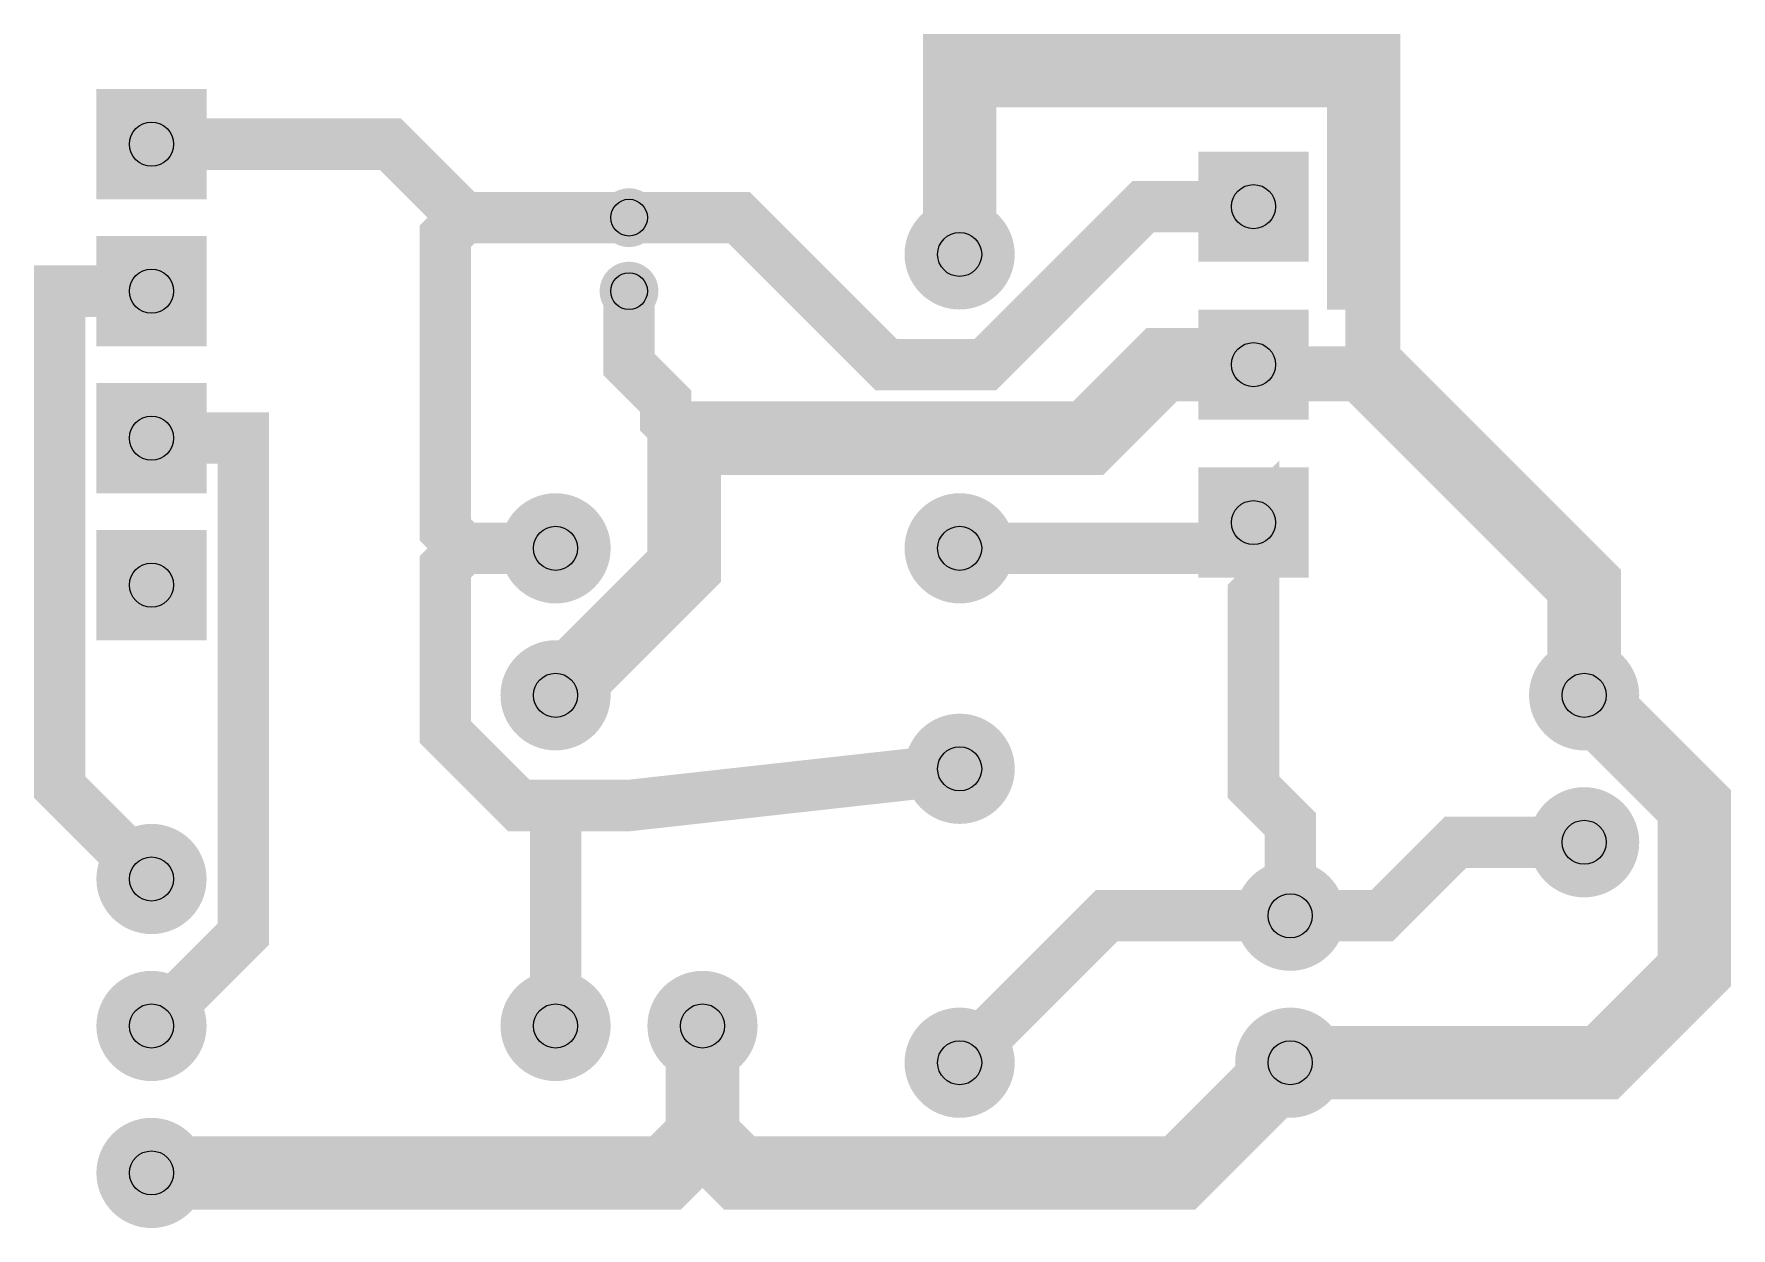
# Model space of a CAD drawing. Extents: x -1.14 to 1.18, y -0.8 to 0.83.
import ezdxf

# ---------------------------------------------------------------- set-up
doc = ezdxf.new("R2010")
doc.units = 0
doc.layers.get('0').update_dxf_attribs({"linetype": 'CONTINUOUS'})

# ---------------------------------------------------------------- blocks, each defined once
blk = doc.blocks.new('RPAD')
blk.add_trace([(-0.5, -0.5), (-0.5, 0.5), (0.5, -0.5), (0.5, 0.5)])
blk = doc.blocks.new('EPAD')
at = {"const_width": 0.5}
blk.add_lwpolyline([(-0.25, 0, 1), (0.25, 0, 1)], format="xyb", close=True, dxfattribs=at)

msp = doc.modelspace()

# ---------------------------------------------------------------- linework, layer by layer
for points, const_width in [([(0.65, 0.4), (0.675, 0.4), (0.675, 0.775), (0.125, 0.775), (0.125, 0.525)], 0.1), ([(-0.55, 0.575), (-0.65, 0.675), (-0.975, 0.675)], 0.07), ([(-0.325, 0.575), (-0.175, 0.575), (0.025, 0.375), (0.16, 0.375), (0.375, 0.59), (0.525, 0.59)], 0.07), ([(-0.55, 0.125), (-0.575, 0.15), (-0.575, 0.55), (-0.55, 0.575)], 0.07), ([(-0.325, 0.575), (-0.55, 0.575)], 0.07), ([(-0.975, 0.475), (-1.1, 0.475), (-1.1, -0.2), (-0.975, -0.325)], 0.07), ([(-0.25, 0.275), (-0.275, 0.3), (-0.275, 0.325), (-0.325, 0.375), (-0.325, 0.475)], 0.07), ([(0.525, 0.375), (0.65, 0.375), (0.65, 0.4)], 0.1), ([(0.975, -0.075), (0.975, 0.075), (0.65, 0.4)], 0.1), ([(0.525, 0.375), (0.4, 0.375), (0.3, 0.275), (-0.25, 0.275), (-0.25, 0.1), (-0.425, -0.075)], 0.1), ([(-0.975, 0.275), (-0.85, 0.275), (-0.85, -0.4), (-0.975, -0.525)], 0.07), ([(0.575, -0.375), (0.575, -0.25), (0.525, -0.2), (0.525, 0.16), (0.49, 0.125), (0.125, 0.125)], 0.07), ([(-0.425, -0.225), (-0.475, -0.225), (-0.575, -0.125), (-0.575, 0.1), (-0.55, 0.125)], 0.07), ([(-0.55, 0.125), (-0.425, 0.125)], 0.07), ([(0.575, -0.575), (1, -0.575), (1.125, -0.45), (1.125, -0.225), (0.975, -0.075)], 0.1), ([(-0.425, -0.225), (-0.325, -0.225), (0.125, -0.175)], 0.07), ([(-0.425, -0.225), (-0.425, -0.525)], 0.07), ([(0.575, -0.375), (0.7, -0.375), (0.8, -0.275), (0.975, -0.275)], 0.07), ([(0.575, -0.375), (0.325, -0.375), (0.125, -0.575)], 0.07), ([(-0.225, -0.675), (-0.225, -0.525)], 0.1), ([(0.575, -0.575), (0.425, -0.725), (0.25, -0.725)], 0.1), ([(-0.225, -0.675), (-0.275, -0.725), (-0.975, -0.725)], 0.1), ([(-0.225, -0.675), (-0.175, -0.725), (0.25, -0.725)], 0.1)]:
    msp.add_lwpolyline(points, dxfattribs=dict(const_width=const_width))
for centre, radius in [((-0.975, 0.675), 0.03), ((0.525, 0.59), 0.03), ((-0.325, 0.575), 0.025), ((0.125, 0.525), 0.03), ((-0.975, 0.475), 0.03), ((-0.325, 0.475), 0.025), ((0.525, 0.375), 0.03), ((-0.975, 0.275), 0.03), ((0.525, 0.16), 0.03), ((-0.425, 0.125), 0.03), ((0.125, 0.125), 0.03), ((-0.975, 0.075), 0.03), ((-0.425, -0.075), 0.03), ((0.975, -0.075), 0.03), ((0.125, -0.175), 0.03), ((0.975, -0.275), 0.03), ((-0.975, -0.325), 0.03), ((0.575, -0.375), 0.03), ((-0.975, -0.525), 0.03), ((-0.425, -0.525), 0.03), ((-0.225, -0.525), 0.03), ((0.125, -0.575), 0.03), ((0.575, -0.575), 0.03), ((-0.975, -0.725), 0.03)]:
    msp.add_circle(centre, radius)

# ---------------------------------------------------------------- block references
for name, p, xscale, yscale in [('RPAD', (-0.975, 0.675), 0.15, 0.15), ('EPAD', (-0.325, 0.575), 0.08, 0.08), ('EPAD', (0.125, 0.525), 0.15, 0.15), ('RPAD', (-0.975, 0.475), 0.15, 0.15), ('EPAD', (-0.325, 0.475), 0.08, 0.08), ('RPAD', (-0.975, 0.275), 0.15, 0.15), ('EPAD', (-0.425, 0.125), 0.15, 0.15), ('EPAD', (0.125, 0.125), 0.15, 0.15), ('RPAD', (-0.975, 0.075), 0.15, 0.15), ('EPAD', (-0.425, -0.075), 0.15, 0.15), ('EPAD', (0.975, -0.075), 0.15, 0.15), ('EPAD', (0.125, -0.175), 0.15, 0.15), ('EPAD', (0.975, -0.275), 0.15, 0.15), ('EPAD', (-0.975, -0.325), 0.15, 0.15), ('EPAD', (0.575, -0.375), 0.15, 0.15), ('EPAD', (-0.975, -0.525), 0.15, 0.15), ('EPAD', (-0.425, -0.525), 0.15, 0.15), ('EPAD', (-0.225, -0.525), 0.15, 0.15), ('EPAD', (0.125, -0.575), 0.15, 0.15), ('EPAD', (0.575, -0.575), 0.15, 0.15), ('EPAD', (-0.975, -0.725), 0.15, 0.15)]:
    msp.add_blockref(name, p, dxfattribs=dict(xscale=xscale, yscale=yscale))
at = {"xscale": 0.15, "yscale": 0.15, "rotation": -90}
for p in [(0.525, 0.59), (0.525, 0.375), (0.525, 0.16)]:
    msp.add_blockref('RPAD', p, dxfattribs=at)

doc.saveas('drawing.dxf')
